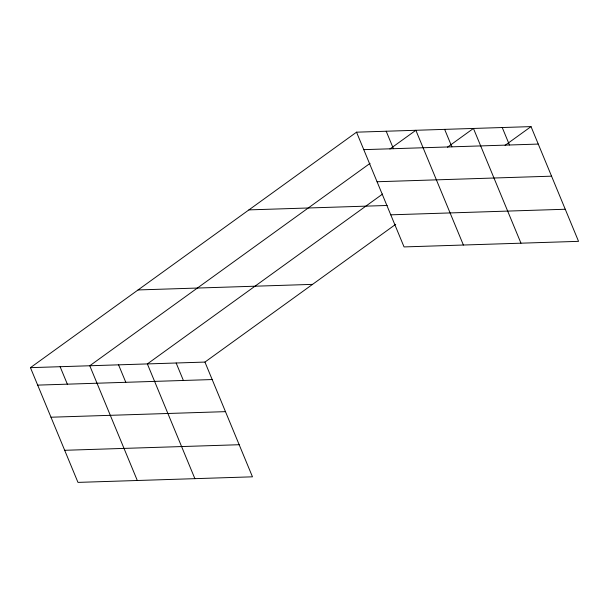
<?xml version="1.0" encoding="UTF-8"?>
<svg xmlns="http://www.w3.org/2000/svg" width="609" height="609" viewBox="0 0 609 609"><rect width="100%" height="100%" fill="white"/><g stroke="black" fill="none" stroke-linecap="round" stroke-linejoin="round"><path stroke-width="0.91" d="M30.45 367.653L204.944 362.081L252.469 476.824L77.975 482.389L30.45 367.653L356.531 132.176L531.025 126.611L578.55 241.347L404.056 246.919L356.531 132.176M370.066 163.349L89.774 365.758L137.307 480.501M389.912 149.022L415.856 130.288L463.388 245.024M382.627 194.027L147.363 363.916L194.888 478.659M447.493 147.188L473.437 128.446L520.969 243.189M204.944 362.081L395.698 224.325M505.074 145.345L531.025 126.611M363.763 149.647L538.257 144.074M377.062 181.748L551.556 176.176M248.921 209.884L387.195 205.469M390.765 214.825L565.251 209.252M138.053 289.945L312.546 284.373M37.689 385.116L212.176 379.552M50.981 417.218L225.475 411.646M64.683 450.295L239.177 444.722M502.235 127.525L509.467 144.995M444.646 129.367L451.886 146.838M386.197 131.232L393.429 148.703M176.153 363.002L183.385 380.465M118.572 364.837L125.804 382.307M60.116 366.702L67.348 384.172"/></g></svg>
